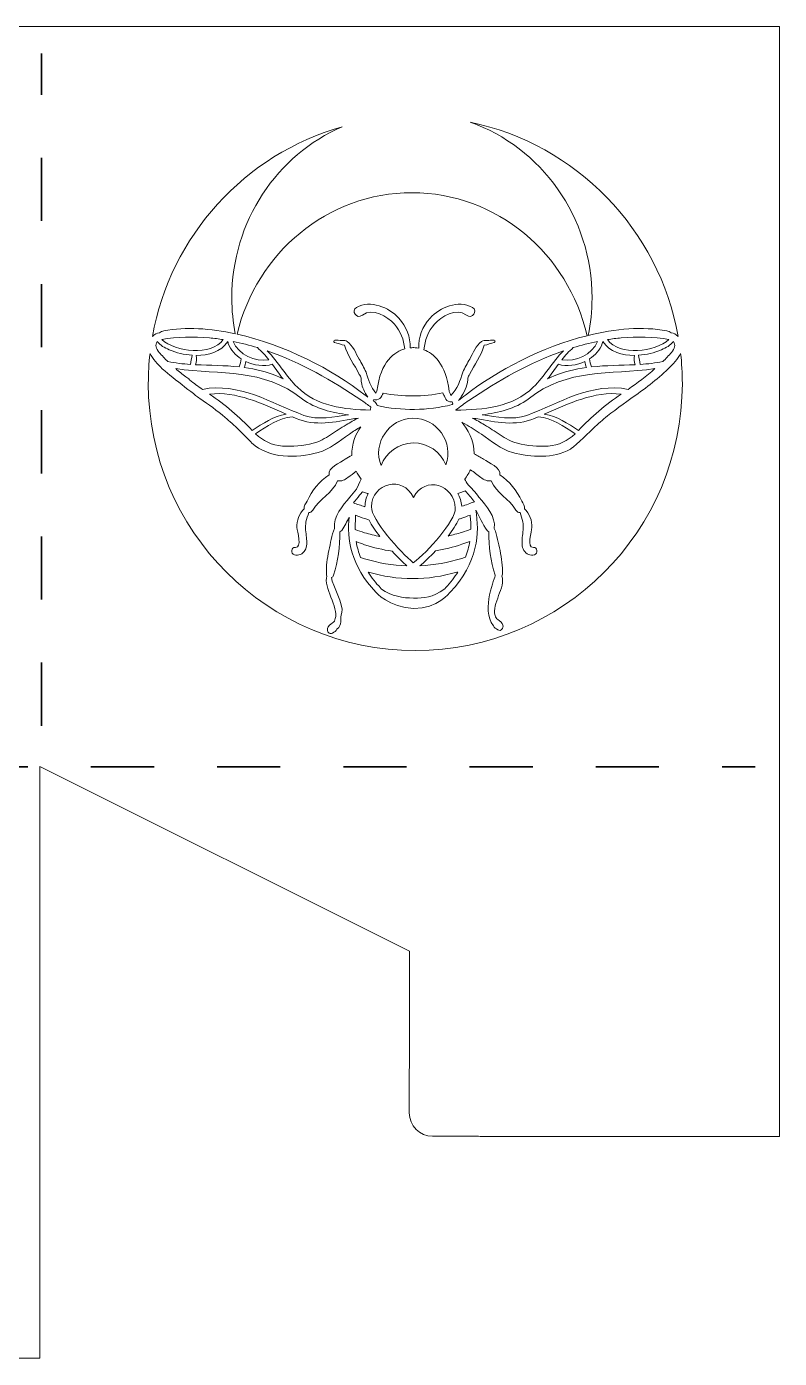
# Model space of a CAD drawing. Extents: x 7 to 991, y -717 to -282.
# Drawn here: x 744.9 to 990.8, y -717.3 to -282.2 of the extents above; entities that cross this region are included whole.
import ezdxf

# ---------------------------------------------------------------- set-up
doc = ezdxf.new("R2010")
doc.units = 0
doc.header["$MEASUREMENT"] = 0
doc.linetypes.add('AI-Linetype-5', pattern=[41.240002, 20.620001, -20.620001])
doc.linetypes.add('AI-Linetype-6', pattern=[41.240002, 20.620001, -20.620001])
doc.layers.add('Layer 1', color=7, linetype='Continuous')

# ---------------------------------------------------------------- blocks, each defined once
blk = doc.blocks.new('block 2')
at = {"layer": 'Layer 1', "lineweight": 0}
for points, knots in [([(514.66, -282.19), (514.66, -282.19), (264.66, -282.19), (264.66, -282.19), (264.66, -282.19), (258.35, -282.19), (258.35, -282.19), (258.35, -282.19), (26.47, -282.19), (26.47, -282.19), (26.47, -282.19), (26.47, -282.57), (26.47, -282.57), (26.47, -282.57), (25.11, -282.57), (25.11, -282.57), (25.11, -282.57), (24.11, -282.57), (24.11, -282.57), (24.11, -282.57), (6.7, -306.56), (6.7, -306.56), (6.7, -306.56), (6.7, -496.03), (6.7, -496.03), (6.7, -496.03), (24.11, -523.96), (24.11, -523.96), (24.11, -523.96), (24.25, -523.96), (24.25, -523.96), (24.25, -523.96), (25.11, -525.68), (25.11, -525.68), (25.11, -525.68), (33.79, -543.04), (33.79, -543.04), (33.79, -543.04), (84.69, -644.82), (84.69, -644.82), (84.69, -644.82), (84.69, -693.1), (84.69, -693.1), (84.69, -693.31), (84.7, -693.51), (84.7, -693.72), (84.56, -694.3), (84.48, -694.91), (84.48, -695.53), (84.48, -695.53), (84.48, -709.73), (84.48, -709.73), (84.48, -713.93), (87.88, -717.33), (92.08, -717.33), (92.08, -717.33), (106.28, -717.33), (106.28, -717.33), (106.7, -717.33), (107.1, -717.29), (107.5, -717.23), (107.95, -717.25), (108.4, -717.27), (108.86, -717.27), (108.86, -717.27), (181.37, -717.27), (181.37, -717.27), (181.77, -717.27), (182.18, -717.26), (182.58, -717.24), (182.95, -717.29), (183.34, -717.33), (183.73, -717.33), (183.73, -717.33), (197.93, -717.33), (197.93, -717.33), (202.13, -717.33), (205.53, -713.93), (205.53, -709.73), (205.53, -709.73), (205.53, -695.53), (205.53, -695.53), (205.53, -695.24), (205.51, -694.95), (205.48, -694.67), (205.51, -694.17), (205.54, -693.67), (205.54, -693.16), (205.54, -693.16), (205.54, -644.82), (205.54, -644.82), (205.54, -644.82), (256.41, -543.04), (256.41, -543.04), (256.41, -543.04), (258.35, -539.16), (258.35, -539.16), (258.35, -539.16), (265.97, -523.91), (265.97, -523.91), (265.97, -523.91), (265.97, -644.82), (265.97, -644.82), (265.97, -644.82), (362.68, -644.82), (362.68, -644.82), (362.95, -644.82), (363.21, -644.81), (363.48, -644.8), (363.97, -644.9), (364.48, -644.95), (365, -644.95), (365, -644.95), (379.2, -644.95), (379.2, -644.95), (383.4, -644.95), (386.8, -641.55), (386.8, -637.35), (386.8, -637.35), (386.8, -623.15), (386.8, -623.15), (386.8, -622.82), (386.77, -622.51), (386.73, -622.19), (386.77, -621.66), (386.79, -621.13), (386.79, -620.6), (386.79, -620.6), (386.79, -584.34), (386.79, -584.34), (386.79, -584.34), (507.33, -524.07), (507.33, -524.07), (507.33, -524.07), (507.33, -717.27), (507.33, -717.27), (507.33, -717.27), (543.59, -717.27), (543.59, -717.27), (544.49, -717.27), (545.38, -717.22), (546.26, -717.12), (546.26, -717.12), (560.04, -717.12), (560.04, -717.12), (564.24, -717.12), (567.65, -713.72), (567.65, -709.52), (567.65, -709.52), (567.65, -695.83), (567.65, -695.83), (567.75, -694.95), (567.8, -694.06), (567.8, -693.16), (567.8, -693.16), (567.8, -644.82), (567.8, -644.82), (567.8, -644.82), (688.65, -644.82), (688.65, -644.82), (688.65, -644.82), (688.65, -693.1), (688.65, -693.1), (688.65, -693.3), (688.66, -693.5), (688.67, -693.69), (688.56, -694.22), (688.49, -694.76), (688.49, -695.32), (688.49, -695.32), (688.49, -709.52), (688.49, -709.52), (688.49, -713.72), (691.9, -717.12), (696.1, -717.12), (696.1, -717.12), (710.19, -717.12), (710.19, -717.12), (711.06, -717.21), (711.93, -717.27), (712.82, -717.27), (712.82, -717.27), (749.12, -717.27), (749.12, -717.27), (749.12, -717.27), (749.12, -523.91), (749.12, -523.91), (749.12, -523.91), (869.94, -584.33), (869.94, -584.33), (869.94, -584.33), (869.94, -620.65), (869.94, -620.65), (869.94, -621.06), (869.95, -621.46), (869.97, -621.86), (869.92, -622.21), (869.89, -622.57), (869.89, -622.94), (869.89, -622.94), (869.89, -637.14), (869.89, -637.14), (869.89, -641.34), (873.29, -644.74), (877.49, -644.74), (877.49, -644.74), (891.69, -644.74), (891.69, -644.74), (891.79, -644.74), (891.9, -644.73), (892, -644.73), (892.7, -644.78), (893.4, -644.82), (894.11, -644.82), (894.11, -644.82), (990.79, -644.82), (990.79, -644.82), (990.79, -644.82), (990.79, -282.19), (990.79, -282.19), (990.79, -282.19), (514.66, -282.19), (514.66, -282.19)], [0, 0, 0, 0, 1, 1, 1, 2, 2, 2, 3, 3, 3, 4, 4, 4, 5, 5, 5, 6, 6, 6, 7, 7, 7, 8, 8, 8, 9, 9, 9, 10, 10, 10, 11, 11, 11, 12, 12, 12, 13, 13, 13, 14, 14, 14, 15, 15, 15, 16, 16, 16, 17, 17, 17, 18, 18, 18, 19, 19, 19, 20, 20, 20, 21, 21, 21, 22, 22, 22, 23, 23, 23, 24, 24, 24, 25, 25, 25, 26, 26, 26, 27, 27, 27, 28, 28, 28, 29, 29, 29, 30, 30, 30, 31, 31, 31, 32, 32, 32, 33, 33, 33, 34, 34, 34, 35, 35, 35, 36, 36, 36, 37, 37, 37, 38, 38, 38, 39, 39, 39, 40, 40, 40, 41, 41, 41, 42, 42, 42, 43, 43, 43, 44, 44, 44, 45, 45, 45, 46, 46, 46, 47, 47, 47, 48, 48, 48, 49, 49, 49, 50, 50, 50, 51, 51, 51, 52, 52, 52, 53, 53, 53, 54, 54, 54, 55, 55, 55, 56, 56, 56, 57, 57, 57, 58, 58, 58, 59, 59, 59, 60, 60, 60, 61, 61, 61, 62, 62, 62, 63, 63, 63, 64, 64, 64, 65, 65, 65, 66, 66, 66, 67, 67, 67, 68, 68, 68, 69, 69, 69, 70, 70, 70, 71, 71, 71, 72, 72, 72, 73, 73, 73, 74, 74, 74, 74]), ([(847.92, -314.89), (826.75, -324.09), (811.89, -345.71), (811.89, -370.91), (811.89, -374.89), (812.29, -378.77), (813.01, -382.53), (804.9, -380.77), (796.88, -380.25), (789.67, -381.57), (789.18, -381.67), (788.72, -381.89), (788.31, -382.19), (787.4, -382.29), (786.59, -382.77), (785.96, -383.44), (791.82, -350.48), (816.18, -323.92), (847.92, -314.89)], [0, 0, 0, 0, 1, 1, 1, 2, 2, 2, 3, 3, 3, 4, 4, 4, 5, 5, 5, 6, 6, 6, 6]), ([(957.74, -383.44), (957.11, -382.77), (956.3, -382.29), (955.39, -382.19), (954.98, -381.89), (954.53, -381.67), (954.03, -381.57), (946.13, -380.13), (937.26, -380.88), (928.37, -383.07), (929.15, -379.14), (929.59, -375.08), (929.59, -370.91), (929.59, -344.22), (912.91, -321.56), (889.74, -313.4), (924.4, -320.62), (951.52, -348.42), (957.74, -383.44)], [0, 0, 0, 0, 1, 1, 1, 2, 2, 2, 3, 3, 3, 4, 4, 4, 5, 5, 5, 6, 6, 6, 6]), ([(888.21, -402.61), (887.44, -403.17), (886.67, -403.74), (885.91, -404.33), (887.41, -402.62), (888.53, -400.38), (888.88, -398.49), (888.96, -398.01), (888.96, -397.55), (888.99, -397.07), (889.02, -396.57), (889.35, -396.23), (889.58, -395.8), (891.1, -392.66), (893.46, -389.74), (894.34, -386.32), (895.42, -386.07), (896.6, -385.73), (897.66, -385.36), (898.02, -385.22), (897.96, -384.72), (897.57, -384.69), (896.81, -384.65), (896.03, -384.68), (895.27, -384.72), (894.63, -384.75), (893.98, -384.62), (893.5, -385.08), (891.67, -386.43), (890.71, -388.87), (889.62, -390.79), (888.86, -392.21), (888, -393.59), (887.34, -395.05), (886.59, -397.78), (885.55, -400.67), (883.5, -402.67), (883.15, -401.84), (882.89, -401.3), (882.89, -401.3), (881.86, -392.31), (877.8, -388.99), (874.67, -387.77), (874.91, -384.73), (876.05, -381.73), (878.08, -379.46), (880.45, -376.8), (885.15, -373.88), (888.52, -376.48), (890.4, -377.94), (892.48, -375.08), (890.48, -373.94), (885.9, -371.36), (879.9, -373.91), (876.65, -377.47), (874.09, -380.27), (872.83, -383.73), (872.95, -387.27), (872.11, -387.1), (871.45, -387.08), (871.09, -387.08), (870.88, -387.08), (870.56, -387.09), (870.16, -387.13), (870.24, -383.64), (868.98, -380.24), (866.45, -377.47), (863.21, -373.91), (857.2, -371.36), (852.62, -373.94), (850.66, -375.06), (852.67, -377.96), (854.58, -376.48), (857.95, -373.88), (862.65, -376.8), (865.03, -379.46), (866.98, -381.66), (868.12, -384.53), (868.4, -387.47), (865.21, -388.39), (860.43, -391.43), (859.3, -401.3), (859.3, -401.3), (859.17, -401.56), (858.98, -401.99), (857.33, -400.05), (856.43, -397.49), (855.76, -395.05), (855.1, -393.59), (854.24, -392.21), (853.49, -390.79), (852.39, -388.87), (851.43, -386.43), (849.6, -385.08), (849.12, -384.62), (848.47, -384.75), (847.83, -384.72), (847.07, -384.68), (846.29, -384.65), (845.53, -384.69), (845.14, -384.72), (845.08, -385.22), (845.44, -385.36), (846.5, -385.73), (847.68, -386.07), (848.76, -386.32), (849.64, -389.74), (852.01, -392.66), (853.52, -395.8), (853.75, -396.23), (854.08, -396.57), (854.11, -397.07), (854.14, -397.55), (854.14, -398.01), (854.22, -398.49), (854.5, -399.99), (855.26, -401.71), (856.31, -403.21), (856.04, -403.01), (855.77, -402.81), (855.49, -402.61), (844.72, -394.14), (829.06, -386.16), (813.62, -382.67), (819.94, -356.15), (843.1, -336.46), (870.74, -336.46), (898.55, -336.46), (921.84, -356.4), (927.98, -383.18), (913.23, -386.88), (898.49, -394.52), (888.21, -402.61)], [0, 0, 0, 0, 1, 1, 1, 2, 2, 2, 3, 3, 3, 4, 4, 4, 5, 5, 5, 6, 6, 6, 7, 7, 7, 8, 8, 8, 9, 9, 9, 10, 10, 10, 11, 11, 11, 12, 12, 12, 13, 13, 13, 14, 14, 14, 15, 15, 15, 16, 16, 16, 17, 17, 17, 18, 18, 18, 19, 19, 19, 20, 20, 20, 21, 21, 21, 22, 22, 22, 23, 23, 23, 24, 24, 24, 25, 25, 25, 26, 26, 26, 27, 27, 27, 28, 28, 28, 29, 29, 29, 30, 30, 30, 31, 31, 31, 32, 32, 32, 33, 33, 33, 34, 34, 34, 35, 35, 35, 36, 36, 36, 37, 37, 37, 38, 38, 38, 39, 39, 39, 40, 40, 40, 41, 41, 41, 42, 42, 42, 43, 43, 43, 44, 44, 44, 44]), ([(791.46, -387.75), (793.82, -388.77), (796.34, -389.38), (798.91, -389.55), (798.74, -390.53), (798.54, -391.6), (798.4, -392.56), (795.91, -392.4), (793.44, -392.1), (791, -391.62), (790.01, -390.67), (789.05, -389.69), (788.2, -388.63), (787.77, -388.09), (787.27, -387.39), (787.13, -386.77), (787.02, -386.25), (787.18, -385.6), (787.52, -385.04), (788.48, -386.37), (789.96, -387.13), (791.46, -387.75)], [0, 0, 0, 0, 1, 1, 1, 2, 2, 2, 3, 3, 3, 4, 4, 4, 5, 5, 5, 6, 6, 6, 7, 7, 7, 7]), ([(788.99, -384.43), (794.13, -383.57), (799.4, -383.37), (804.6, -383.89), (806.11, -384.03), (807.62, -384.23), (809.12, -384.47), (805.05, -389.92), (793.57, -388.53), (788.99, -384.43)], [0, 0, 0, 0, 1, 1, 1, 2, 2, 2, 3, 3, 3, 3]), ([(814.97, -390.76), (814.79, -391.65), (814.63, -392.55), (814.26, -393.38), (809.52, -392.85), (804.82, -392.89), (800.08, -392.66), (800.33, -391.68), (800.5, -390.61), (800.28, -389.6), (804.16, -389.67), (808.38, -388.53), (810.58, -385.06), (810.62, -385.28), (810.68, -385.5), (810.75, -385.72), (811.46, -387.86), (813.12, -389.54), (814.97, -390.76)], [0, 0, 0, 0, 1, 1, 1, 2, 2, 2, 3, 3, 3, 4, 4, 4, 5, 5, 5, 6, 6, 6, 6]), ([(820.25, -387.08), (821.64, -388.25), (822.87, -389.59), (824.01, -391.01), (819.49, -391.75), (814.07, -389.45), (812.32, -385.05), (815, -385.59), (817.64, -386.28), (820.25, -387.08)], [0, 0, 0, 0, 1, 1, 1, 2, 2, 2, 3, 3, 3, 3]), ([(919.7, -391.01), (920.83, -389.59), (922.06, -388.25), (923.45, -387.08), (926.06, -386.28), (928.71, -385.59), (931.38, -385.05), (929.63, -389.45), (924.22, -391.75), (919.7, -391.01)], [0, 0, 0, 0, 1, 1, 1, 2, 2, 2, 3, 3, 3, 3]), ([(943.42, -389.6), (943.2, -390.61), (943.37, -391.68), (943.63, -392.66), (938.89, -392.89), (934.18, -392.85), (929.44, -393.38), (929.08, -392.55), (928.91, -391.65), (928.74, -390.76), (930.58, -389.54), (932.24, -387.86), (932.95, -385.72), (933.03, -385.5), (933.08, -385.28), (933.13, -385.06), (935.32, -388.53), (939.54, -389.67), (943.42, -389.6)], [0, 0, 0, 0, 1, 1, 1, 2, 2, 2, 3, 3, 3, 4, 4, 4, 5, 5, 5, 6, 6, 6, 6]), ([(934.59, -384.47), (936.09, -384.23), (937.59, -384.03), (939.11, -383.89), (944.31, -383.37), (949.57, -383.57), (954.72, -384.43), (950.13, -388.53), (938.66, -389.92), (934.59, -384.47)], [0, 0, 0, 0, 1, 1, 1, 2, 2, 2, 3, 3, 3, 3]), ([(945.31, -392.56), (945.16, -391.6), (944.96, -390.53), (944.79, -389.55), (947.36, -389.38), (949.89, -388.77), (952.25, -387.75), (953.75, -387.13), (955.23, -386.37), (956.18, -385.04), (956.53, -385.6), (956.68, -386.25), (956.57, -386.77), (956.44, -387.39), (955.94, -388.09), (955.5, -388.63), (954.65, -389.69), (953.7, -390.67), (952.7, -391.62), (950.26, -392.1), (947.79, -392.4), (945.31, -392.56)], [0, 0, 0, 0, 1, 1, 1, 2, 2, 2, 3, 3, 3, 4, 4, 4, 5, 5, 5, 6, 6, 6, 7, 7, 7, 7]), ([(871.85, -486.04), (823.67, -486.04), (784.61, -446.98), (784.61, -398.8), (784.61, -395.47), (784.81, -392.18), (785.17, -388.94), (786.07, -390.87), (787.71, -392.52), (789.19, -393.95), (790.9, -395.59), (800.39, -402.98), (801.46, -403.71), (804.32, -405.65), (807.09, -407.64), (809.72, -409.89), (811.23, -411.19), (812.7, -412.52), (814.15, -413.89), (814.51, -414.23), (818.36, -418.18), (818.37, -418.19), (824.12, -423.45), (832.96, -423.27), (840.07, -421.37), (843.9, -420.35), (847.05, -417.49), (850.29, -415.33), (851.5, -414.51), (852.74, -413.73), (854, -412.98), (852.45, -415.27), (850.93, -418.52), (851.14, -422.27), (850.4, -422.68), (849.68, -423.12), (848.95, -423.56), (847.36, -424.63), (843.1, -426.32), (843.67, -428.67), (840.42, -430.7), (838.17, -433.85), (836.46, -437.2), (836.11, -437.97), (835.31, -438.84), (835.53, -439.71), (834, -441.28), (832.98, -443.72), (833.17, -445.85), (833.28, -447.04), (834.94, -452.65), (832.68, -452.36), (831.23, -452.17), (831.09, -454.38), (832.34, -454.78), (833.67, -455.21), (835.09, -454.49), (835.78, -453.33), (836.53, -452.07), (836.44, -450.52), (836.29, -449.13), (836.12, -447.45), (835.8, -445.73), (836.13, -444.04), (836.33, -442.97), (836.78, -441.99), (837.03, -440.94), (837.53, -440.99), (838.04, -440.78), (838.36, -440.19), (840.41, -436.57), (844.97, -434.55), (846.42, -430.55), (847.66, -430.85), (848.87, -430.25), (849.84, -429.51), (850.75, -428.84), (851.66, -428.16), (852.56, -427.47), (852.99, -428.33), (853.53, -429.21), (854.2, -430.09), (854.2, -430.09), (853.48, -431.26), (852.63, -433.28), (851.89, -434.13), (851.17, -435.02), (850.47, -435.9), (848.16, -438.79), (844.87, -442.18), (845.44, -446.17), (844.43, -448.42), (844.18, -451), (843.57, -453.37), (843.06, -455.92), (842.7, -458.52), (842.82, -461.13), (842.83, -461.35), (842.89, -461.54), (842.98, -461.71), (841.64, -465.37), (846.87, -471.89), (845.7, -475.63), (845.5, -476.29), (845.38, -476.61), (844.8, -477.03), (844.18, -477.49), (843.26, -478), (843.2, -478.84), (842.78, -479.72), (843.81, -481.04), (844.8, -480.35), (845.27, -479.97), (846.04, -479.67), (846.23, -479.08), (848.24, -477.6), (847.12, -475.84), (847.83, -473.58), (848.52, -471.17), (844.91, -464.75), (844.41, -462.23), (844.74, -462.12), (845.02, -461.87), (845.14, -461.45), (846.68, -456.81), (847.23, -452.08), (847.21, -447.25), (847.44, -447.15), (847.65, -447), (847.8, -446.8), (848.82, -445.47), (849.51, -443.93), (850.25, -442.43), (849.47, -449.4), (850.78, -458.42), (858.94, -467.01), (858.94, -467.01), (863.28, -471.98), (871.41, -472.26), (879.02, -472.52), (883.24, -467.01), (883.24, -467.01), (892.33, -457.44), (892.93, -447.36), (891.59, -440.15), (892.97, -442.29), (893.75, -444.78), (895.3, -446.8), (895.45, -447), (895.66, -447.15), (895.9, -447.25), (895.87, -452.08), (896.42, -456.81), (897.96, -461.45), (898.09, -461.87), (893.12, -472.52), (897.37, -478), (897.57, -478.59), (898.34, -478.88), (898.8, -479.27), (899.8, -479.96), (900.83, -478.64), (900.41, -477.75), (900.35, -476.92), (899.43, -476.4), (898.81, -475.95), (898.23, -475.53), (898.11, -475.21), (897.91, -474.55), (896.74, -470.81), (901.46, -465.37), (900.12, -461.71), (900.21, -461.54), (900.28, -461.35), (900.29, -461.13), (900.4, -458.52), (900.05, -455.92), (899.53, -453.37), (898.92, -451), (898.67, -448.42), (897.66, -446.17), (898.23, -442.18), (894.95, -438.79), (892.63, -435.9), (891.42, -434.38), (890.18, -432.84), (888.75, -431.52), (888.3, -430.6), (887.99, -430.09), (887.99, -430.09), (888.79, -429.03), (889.4, -427.99), (889.87, -426.96), (891, -427.82), (892.12, -428.67), (893.26, -429.51), (894.23, -430.25), (895.44, -430.85), (896.68, -430.55), (898.13, -434.55), (902.69, -436.57), (904.74, -440.19), (905.06, -440.78), (905.57, -440.99), (906.07, -440.94), (906.32, -441.99), (906.78, -442.97), (906.98, -444.04), (907.3, -445.73), (906.99, -447.45), (906.81, -449.13), (906.66, -450.52), (906.57, -452.07), (907.32, -453.33), (908.01, -454.49), (909.44, -455.21), (910.76, -454.78), (912.01, -454.38), (911.87, -452.17), (910.42, -452.36), (908.17, -452.65), (909.83, -447.04), (909.93, -445.85), (910.12, -443.72), (909.1, -441.28), (907.57, -439.71), (907.79, -438.84), (906.99, -437.97), (906.64, -437.2), (904.93, -433.85), (902.68, -430.7), (899.44, -428.67), (900.01, -426.32), (895.74, -424.63), (894.15, -423.56), (893.13, -422.94), (892.12, -422.33), (891.07, -421.79), (891.14, -417.33), (888.81, -413.62), (887.07, -411.47), (887.4, -411.65), (887.73, -411.83), (888.06, -412.01), (889.88, -413.06), (891.67, -414.16), (893.42, -415.33), (896.65, -417.49), (899.8, -420.35), (903.63, -421.37), (909.66, -422.99), (916.94, -423.36), (922.52, -420.22), (922.71, -420.44), (928.16, -415.21), (929.56, -413.89), (931, -412.52), (932.47, -411.19), (933.99, -409.89), (935.21, -408.85), (941.73, -404.05), (942.24, -403.71), (946.55, -400.78), (950.76, -397.56), (954.51, -393.95), (955.99, -392.52), (957.63, -390.87), (958.53, -388.94), (958.9, -392.18), (959.09, -395.47), (959.09, -398.8), (959.09, -446.98), (920.03, -486.04), (871.85, -486.04)], [0, 0, 0, 0, 1, 1, 1, 2, 2, 2, 3, 3, 3, 4, 4, 4, 5, 5, 5, 6, 6, 6, 7, 7, 7, 8, 8, 8, 9, 9, 9, 10, 10, 10, 11, 11, 11, 12, 12, 12, 13, 13, 13, 14, 14, 14, 15, 15, 15, 16, 16, 16, 17, 17, 17, 18, 18, 18, 19, 19, 19, 20, 20, 20, 21, 21, 21, 22, 22, 22, 23, 23, 23, 24, 24, 24, 25, 25, 25, 26, 26, 26, 27, 27, 27, 28, 28, 28, 29, 29, 29, 30, 30, 30, 31, 31, 31, 32, 32, 32, 33, 33, 33, 34, 34, 34, 35, 35, 35, 36, 36, 36, 37, 37, 37, 38, 38, 38, 39, 39, 39, 40, 40, 40, 41, 41, 41, 42, 42, 42, 43, 43, 43, 44, 44, 44, 45, 45, 45, 46, 46, 46, 47, 47, 47, 48, 48, 48, 49, 49, 49, 50, 50, 50, 51, 51, 51, 52, 52, 52, 53, 53, 53, 54, 54, 54, 55, 55, 55, 56, 56, 56, 57, 57, 57, 58, 58, 58, 59, 59, 59, 60, 60, 60, 61, 61, 61, 62, 62, 62, 63, 63, 63, 64, 64, 64, 65, 65, 65, 66, 66, 66, 67, 67, 67, 68, 68, 68, 69, 69, 69, 70, 70, 70, 71, 71, 71, 72, 72, 72, 73, 73, 73, 74, 74, 74, 75, 75, 75, 76, 76, 76, 77, 77, 77, 78, 78, 78, 79, 79, 79, 80, 80, 80, 81, 81, 81, 82, 82, 82, 83, 83, 83, 84, 84, 84, 85, 85, 85, 86, 86, 86, 87, 87, 87, 88, 88, 88, 89, 89, 89, 90, 90, 90, 91, 91, 91, 91]), ([(825.1, -392.43), (826.31, -394.04), (827.43, -395.68), (828.62, -397.29), (828.01, -396.98), (827.38, -396.69), (826.76, -396.42), (823.31, -394.95), (819.66, -394.09), (815.94, -393.59), (816.19, -392.96), (816.39, -392.26), (816.45, -391.6), (818.92, -392.71), (822.5, -393.56), (825.1, -392.43)], [0, 0, 0, 0, 1, 1, 1, 2, 2, 2, 3, 3, 3, 4, 4, 4, 5, 5, 5, 5]), ([(833.31, -400.02), (829.62, -396.39), (827.13, -391.78), (823.49, -388.15), (834.52, -391.98), (844.71, -397.78), (854.33, -404.33), (855.34, -405.03), (856.34, -405.76), (857.35, -406.48), (857.26, -406.81), (857.18, -407.14), (857.12, -407.47), (848.64, -407.31), (839.59, -406.22), (833.31, -400.02)], [0, 0, 0, 0, 1, 1, 1, 2, 2, 2, 3, 3, 3, 4, 4, 4, 5, 5, 5, 5]), ([(885.07, -407.48), (885.07, -407.48), (885.05, -407.4), (885.05, -407.4), (886.51, -406.4), (887.92, -405.32), (889.38, -404.33), (898.99, -397.78), (909.18, -391.98), (920.21, -388.15), (916.58, -391.78), (914.08, -396.39), (910.39, -400.02), (903.73, -406.59), (893.97, -407.42), (885.07, -407.48)], [0, 0, 0, 0, 1, 1, 1, 2, 2, 2, 3, 3, 3, 4, 4, 4, 5, 5, 5, 5]), ([(927.76, -393.59), (924.05, -394.09), (920.39, -394.95), (916.95, -396.42), (916.32, -396.69), (915.7, -396.98), (915.09, -397.29), (916.28, -395.68), (917.4, -394.04), (918.6, -392.43), (921.21, -393.56), (924.79, -392.71), (927.25, -391.6), (927.31, -392.26), (927.52, -392.96), (927.76, -393.59)], [0, 0, 0, 0, 1, 1, 1, 2, 2, 2, 3, 3, 3, 4, 4, 4, 5, 5, 5, 5]), ([(834.96, -403.88), (839.34, -407.02), (844.7, -408.47), (850.03, -409), (845.2, -409.7), (840.16, -410.82), (835.4, -409.23), (824.8, -405.11), (814.08, -398.35), (802.33, -400.71), (800.88, -399.72), (799.47, -398.69), (798.08, -397.63), (797.83, -397.15), (797.38, -396.79), (796.85, -396.67), (795.73, -395.78), (794.64, -394.87), (793.57, -393.94), (808.59, -396.15), (821.86, -393.54), (834.96, -403.88)], [0, 0, 0, 0, 1, 1, 1, 2, 2, 2, 3, 3, 3, 4, 4, 4, 5, 5, 5, 6, 6, 6, 7, 7, 7, 7]), ([(908.31, -409.23), (903.54, -410.82), (898.5, -409.7), (893.68, -409), (899, -408.47), (904.36, -407.02), (908.75, -403.88), (921.85, -393.54), (935.11, -396.15), (950.14, -393.94), (947.36, -396.36), (944.42, -398.63), (941.37, -400.71), (929.62, -398.35), (918.91, -405.11), (908.31, -409.23)], [0, 0, 0, 0, 1, 1, 1, 2, 2, 2, 3, 3, 3, 4, 4, 4, 5, 5, 5, 5]), ([(829.7, -408.82), (825.51, -409.37), (822.05, -411.87), (818.59, -414.11), (814.31, -409.73), (809.69, -405.69), (804.62, -402.24), (813.43, -401.32), (821.8, -405.32), (829.7, -408.82)], [0, 0, 0, 0, 1, 1, 1, 2, 2, 2, 3, 3, 3, 3]), ([(859.39, -406.01), (859.27, -405.53), (858.99, -405.09), (858.57, -404.79), (858.4, -404.66), (858.22, -404.54), (858.05, -404.41), (858.14, -404.28), (858.21, -404.13), (858.27, -403.98), (858.5, -404.07), (858.74, -404.11), (858.98, -404.11), (859.08, -404.11), (859.18, -404.1), (859.28, -404.09), (860, -403.99), (860.61, -403.52), (860.9, -402.86), (861.07, -402.48), (861.19, -402.24), (861.2, -402.23), (861.24, -402.13), (861.28, -402.03), (861.31, -401.92), (867.77, -403.2), (874.42, -403.18), (880.87, -401.87), (880.9, -401.99), (880.94, -402.12), (881, -402.23), (881, -402.24), (881.24, -402.74), (881.56, -403.5), (881.83, -404.14), (882.4, -404.61), (883.08, -404.74), (883.22, -404.77), (883.36, -404.78), (883.5, -404.78), (883.62, -404.78), (883.73, -404.77), (883.85, -404.76), (883.9, -405.01), (884, -405.26), (884.15, -405.49), (884.05, -405.55), (883.96, -405.62), (883.87, -405.68), (883.87, -405.68), (883.84, -405.71), (883.84, -405.71), (875.81, -407.68), (867.45, -407.78), (859.39, -406.01)], [0, 0, 0, 0, 1, 1, 1, 2, 2, 2, 3, 3, 3, 4, 4, 4, 5, 5, 5, 6, 6, 6, 7, 7, 7, 8, 8, 8, 9, 9, 9, 10, 10, 10, 11, 11, 11, 12, 12, 12, 13, 13, 13, 14, 14, 14, 15, 15, 15, 16, 16, 16, 17, 17, 17, 18, 18, 18, 18]), ([(914, -408.82), (921.9, -405.32), (930.28, -401.32), (939.09, -402.24), (934.02, -405.69), (929.4, -409.73), (925.12, -414.11), (921.65, -411.87), (918.2, -409.37), (914, -408.82)], [0, 0, 0, 0, 1, 1, 1, 2, 2, 2, 3, 3, 3, 3]), ([(831.69, -409.68), (838.11, -412.84), (844.16, -411.66), (850.87, -410.46), (851.62, -410.33), (852.43, -410.22), (853.25, -410.08), (851.9, -410.76), (850.58, -411.52), (849.29, -412.3), (847.55, -413.35), (845.83, -414.44), (844.13, -415.55), (842.31, -416.73), (840.66, -417.84), (838.52, -418.33), (835.24, -419.07), (831.75, -419.49), (828.4, -419.22), (824.93, -418.94), (822.11, -417.61), (819.67, -415.22), (823.36, -412.72), (827.14, -410.11), (831.69, -409.68)], [0, 0, 0, 0, 1, 1, 1, 2, 2, 2, 3, 3, 3, 4, 4, 4, 5, 5, 5, 6, 6, 6, 7, 7, 7, 8, 8, 8, 8]), ([(881.78, -425.36), (880.11, -421.13), (875.96, -418.17), (871.15, -418.22), (866.33, -418.28), (862.26, -421.35), (860.69, -425.61), (857.71, -418.49), (863.28, -410.09), (871.05, -410.16), (878.81, -409.9), (884.58, -418.16), (881.78, -425.36)], [0, 0, 0, 0, 1, 1, 1, 2, 2, 2, 3, 3, 3, 4, 4, 4, 4]), ([(892.84, -410.46), (899.54, -411.66), (905.6, -412.84), (912.01, -409.68), (916.56, -410.11), (920.34, -412.72), (924.03, -415.22), (921.59, -417.61), (918.78, -418.94), (915.3, -419.22), (911.95, -419.49), (908.46, -419.07), (905.18, -418.33), (903.04, -417.84), (901.39, -416.73), (899.57, -415.55), (897.87, -414.44), (896.16, -413.35), (894.42, -412.3), (893.12, -411.52), (891.8, -410.76), (890.45, -410.08), (891.27, -410.22), (892.08, -410.33), (892.84, -410.46)], [0, 0, 0, 0, 1, 1, 1, 2, 2, 2, 3, 3, 3, 4, 4, 4, 5, 5, 5, 6, 6, 6, 7, 7, 7, 8, 8, 8, 8]), ([(871.21, -436.02), (874.97, -428.75), (884.74, -431.86), (884.92, -439.56), (884.92, -443.74), (875.95, -453.78), (871.18, -457.39), (867.01, -454.02), (857.49, -443.27), (857.49, -439.09), (857.65, -431.23), (867.87, -428.76), (871.21, -436.02)], [0, 0, 0, 0, 1, 1, 1, 2, 2, 2, 3, 3, 3, 4, 4, 4, 4]), ([(854.55, -434.17), (854.79, -434.25), (855.04, -434.33), (855.28, -434.41), (855.66, -434.54), (856.04, -434.67), (856.42, -434.79), (855.8, -436.02), (855.43, -437.45), (855.39, -439.06), (855.39, -439.06), (855.28, -439.03), (855.28, -439.03), (854.06, -438.66), (852.86, -438.24), (851.66, -437.78), (851.82, -437.6), (851.97, -437.41), (852.12, -437.22), (852.76, -436.43), (853.48, -435.52), (854.21, -434.69), (854.35, -434.53), (854.46, -434.36), (854.55, -434.17)], [0, 0, 0, 0, 1, 1, 1, 2, 2, 2, 3, 3, 3, 4, 4, 4, 5, 5, 5, 6, 6, 6, 7, 7, 7, 8, 8, 8, 8]), ([(887.03, -438.92), (887.03, -438.92), (887, -438.93), (887, -438.93), (886.87, -437.34), (886.42, -435.92), (885.74, -434.72), (886.17, -434.58), (886.6, -434.43), (887.03, -434.28), (887.4, -434.15), (887.78, -434.03), (888.16, -433.89), (889.15, -434.93), (890.08, -436.09), (890.99, -437.22), (890.99, -437.22), (891.17, -437.44), (891.17, -437.44), (889.8, -437.99), (888.42, -438.48), (887.03, -438.92)], [0, 0, 0, 0, 1, 1, 1, 2, 2, 2, 3, 3, 3, 4, 4, 4, 5, 5, 5, 6, 6, 6, 7, 7, 7, 7]), ([(852.27, -441.83), (853.26, -442.23), (854.27, -442.59), (855.28, -442.93), (855.76, -443.09), (856.24, -443.25), (856.73, -443.4), (857.62, -445.12), (858.88, -446.99), (860.29, -448.82), (858.6, -448.48), (856.93, -448.05), (855.28, -447.54), (854.23, -447.23), (853.19, -446.89), (852.17, -446.5), (852.14, -445.25), (852.2, -443.97), (852.35, -442.68), (852.38, -442.39), (852.35, -442.1), (852.27, -441.83)], [0, 0, 0, 0, 1, 1, 1, 2, 2, 2, 3, 3, 3, 4, 4, 4, 5, 5, 5, 6, 6, 6, 7, 7, 7, 7]), ([(887.03, -447.43), (885.55, -447.89), (884.07, -448.3), (882.57, -448.63), (884, -446.75), (885.24, -444.86), (886.04, -443.14), (886.37, -443.04), (886.7, -442.92), (887.03, -442.81), (887.93, -442.5), (888.84, -442.17), (889.73, -441.8), (889.93, -443.22), (890.05, -444.77), (890.01, -446.41), (889.03, -446.79), (888.03, -447.12), (887.03, -447.43)], [0, 0, 0, 0, 1, 1, 1, 2, 2, 2, 3, 3, 3, 4, 4, 4, 5, 5, 5, 6, 6, 6, 6]), ([(855.28, -451.47), (858.23, -452.45), (861.24, -453.15), (864.29, -453.57), (866.12, -455.58), (867.87, -457.29), (869.09, -458.38), (864.43, -458.22), (859.79, -457.44), (855.28, -456.07), (854.85, -455.94), (854.42, -455.81), (853.99, -455.67), (853.32, -453.98), (852.84, -452.24), (852.53, -450.46), (853.44, -450.82), (854.36, -451.16), (855.28, -451.47)], [0, 0, 0, 0, 1, 1, 1, 2, 2, 2, 3, 3, 3, 4, 4, 4, 5, 5, 5, 6, 6, 6, 6]), ([(873.36, -458.36), (874.78, -457.17), (876.61, -455.44), (878.47, -453.45), (881.36, -453), (884.23, -452.3), (887.03, -451.34), (887.9, -451.04), (888.78, -450.72), (889.64, -450.37), (889.36, -452.05), (888.89, -453.8), (888.2, -455.59), (887.81, -455.72), (887.42, -455.84), (887.03, -455.96), (882.57, -457.35), (877.98, -458.15), (873.36, -458.36)], [0, 0, 0, 0, 1, 1, 1, 2, 2, 2, 3, 3, 3, 4, 4, 4, 5, 5, 5, 6, 6, 6, 6]), ([(856.51, -460.39), (865.93, -463.26), (875.99, -463.26), (885.41, -460.39), (885.41, -460.39), (885.78, -460.39), (885.78, -460.39), (884.69, -462.12), (883.36, -463.86), (881.72, -465.58), (881.63, -465.68), (881.55, -465.79), (881.48, -465.9), (877.22, -468.9), (874.87, -468.92), (871.28, -468.9), (867.93, -468.89), (864.05, -468.39), (860.75, -465.96), (860.67, -465.83), (860.58, -465.7), (860.47, -465.58), (858.89, -463.91), (857.53, -462.18), (856.39, -460.39), (856.39, -460.39), (856.51, -460.39), (856.51, -460.39)], [0, 0, 0, 0, 1, 1, 1, 2, 2, 2, 3, 3, 3, 4, 4, 4, 5, 5, 5, 6, 6, 6, 7, 7, 7, 8, 8, 8, 9, 9, 9, 9])]:
    blk.add_open_spline(points, degree=3, knots=knots, dxfattribs=at)

msp = doc.modelspace()

# ---------------------------------------------------------------- linework, layer by layer
at = {"layer": 'Layer 1', "color": 7, "linetype": 'AI-Linetype-6', "lineweight": 35, "true_color": 0xfffeff}
msp.add_lwpolyline([(749.73, -510.63), (749.73, -290.96)], dxfattribs=at)
at = {"layer": 'Layer 1', "color": 7, "linetype": 'AI-Linetype-5', "lineweight": 35, "true_color": 0xfffeff}
msp.add_lwpolyline([(518.42, -524.05), (982.91, -524.05)], dxfattribs=at)

# ---------------------------------------------------------------- block references
at = {"layer": 'Layer 1'}
msp.add_blockref('block 2', (0, 0), dxfattribs=at)

doc.saveas('drawing.dxf')
